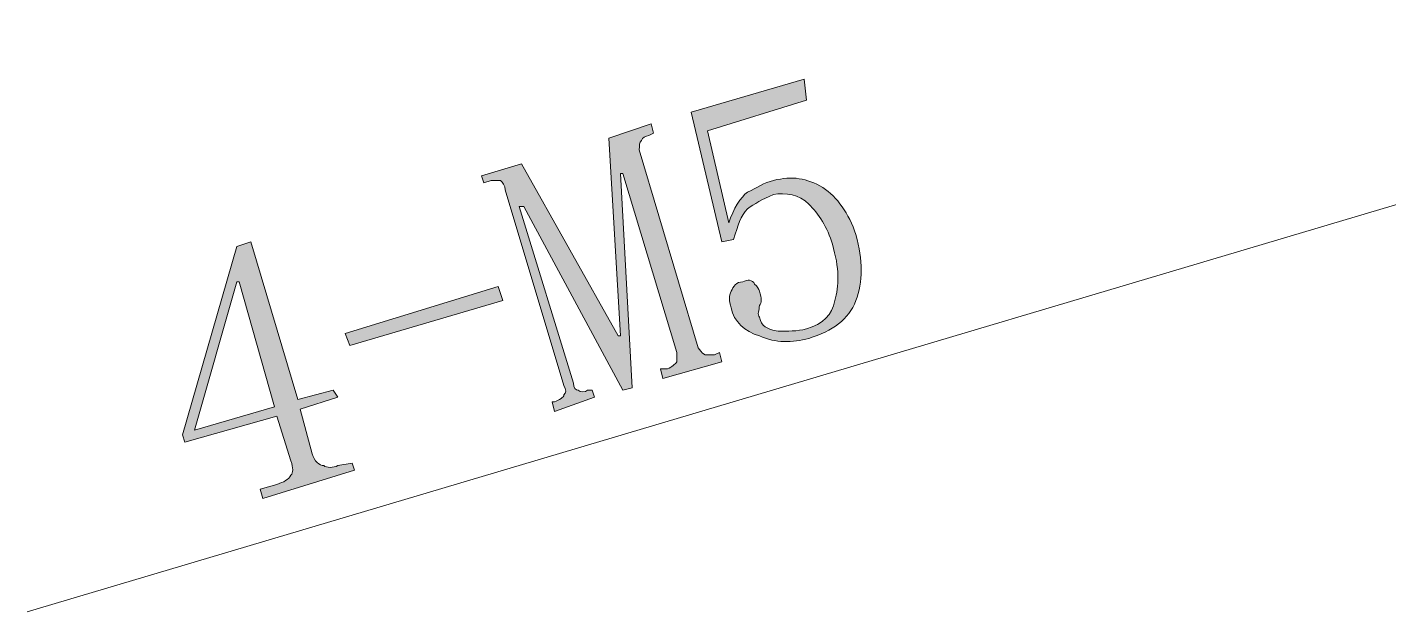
# Model space of a CAD drawing. Header units: millimetres. Extents: x 0 to 297, y 0 to 210.
# Drawn here: x 189.65 to 201.89, y 119.36 to 124.61 of the extents above; entities that cross this region are included whole.
import ezdxf

# ---------------------------------------------------------------- set-up
doc = ezdxf.new("R2010")
doc.units = ezdxf.units.MM

msp = doc.modelspace()

# ---------------------------------------------------------------- hatches: boundary and pattern name
h = msp.add_hatch(color=7)
edge = h.paths.add_edge_path(flags=0)
edge.add_spline(control_points=[(192.21129, 120.780015), (192.232386, 120.716515), (192.27479, 120.674111), (192.317088, 120.674111), (192.33829, 120.653015), (192.40179, 120.653015), (192.444088, 120.674111), (192.444088, 120.674111), (192.571088, 120.695313), (192.571088, 120.695313), (192.571088, 120.695313), (192.59229, 120.631813), (192.59229, 120.631813), (192.59229, 120.631813), (191.76679, 120.377813), (191.76679, 120.377813), (191.76679, 120.377813), (191.745588, 120.462515), (191.745588, 120.462515), (191.745588, 120.462515), (191.89379, 120.504813), (191.89379, 120.504813), (191.95729, 120.526015), (191.999588, 120.547111), (192.02079, 120.589515), (192.041886, 120.610611), (192.041886, 120.653015), (192.02079, 120.716515), (192.02079, 120.716515), (191.89379, 121.118611), (191.89379, 121.118611), (191.89379, 121.118611), (191.06829, 120.885813), (191.06829, 120.885813), (191.06829, 120.885813), (191.047088, 120.949313), (191.047088, 120.949313), (191.047088, 120.949313), (191.533886, 122.642611), (191.533886, 122.642611), (191.533886, 122.642611), (191.660886, 122.685015), (191.660886, 122.685015), (191.660886, 122.685015), (192.08429, 121.266813), (192.08429, 121.266813), (192.08429, 121.266813), (192.40179, 121.351515), (192.40179, 121.351515), (192.40179, 121.351515), (192.444088, 121.288015), (192.444088, 121.288015), (192.444088, 121.288015), (192.105386, 121.182111), (192.105386, 121.182111), (192.105386, 121.182111), (192.21129, 120.780015), (192.21129, 120.780015)], knot_values=[0, 0, 0, 0, 1, 1, 1, 2, 2, 2, 3, 3, 3, 4, 4, 4, 5, 5, 5, 6, 6, 6, 7, 7, 7, 8, 8, 8, 9, 9, 9, 10, 10, 10, 11, 11, 11, 12, 12, 12, 13, 13, 13, 14, 14, 14, 15, 15, 15, 16, 16, 16, 17, 17, 17, 18, 18, 18, 19, 19, 19, 19], degree=3, periodic=1)
edge = h.paths.add_edge_path(flags=0)
edge.add_spline(control_points=[(191.533886, 122.325111), (191.533886, 122.325111), (191.152886, 120.991611), (191.152886, 120.991611), (191.152886, 120.991611), (191.872588, 121.203313), (191.872588, 121.203313), (191.872588, 121.203313), (191.555088, 122.325111), (191.555088, 122.325111), (191.555088, 122.325111), (191.533886, 122.325111), (191.533886, 122.325111)], knot_values=[0, 0, 0, 0, 1, 1, 1, 2, 2, 2, 3, 3, 3, 4, 4, 4, 4], degree=3, periodic=1)
edge = h.paths.add_edge_path(flags=0)
edge.add_spline(control_points=[(192.549886, 121.753611), (192.549886, 121.753611), (192.507588, 121.859515), (192.507588, 121.859515), (192.507588, 121.859515), (193.883386, 122.282813), (193.883386, 122.282813), (193.883386, 122.282813), (193.92579, 122.155813), (193.92579, 122.155813), (193.92579, 122.155813), (192.549886, 121.753611), (192.549886, 121.753611)], knot_values=[0, 0, 0, 0, 1, 1, 1, 2, 2, 2, 3, 3, 3, 4, 4, 4, 4], degree=3, periodic=1)
edge = h.paths.add_edge_path(flags=0)
edge.add_spline(control_points=[(195.682588, 121.732515), (195.70379, 121.711313), (195.70379, 121.690111), (195.746088, 121.669015), (195.76729, 121.669015), (195.788386, 121.669015), (195.83079, 121.669015), (195.83079, 121.669015), (195.873088, 121.690111), (195.873088, 121.690111), (195.873088, 121.690111), (195.89429, 121.605515), (195.89429, 121.605515), (195.89429, 121.605515), (195.365088, 121.457313), (195.365088, 121.457313), (195.365088, 121.457313), (195.343886, 121.542015), (195.343886, 121.542015), (195.343886, 121.542015), (195.407386, 121.542015), (195.407386, 121.542015), (195.44979, 121.563111), (195.470886, 121.584313), (195.492088, 121.605515), (195.492088, 121.626611), (195.492088, 121.647813), (195.492088, 121.690111), (195.492088, 121.690111), (195.00529, 123.298813), (195.00529, 123.298813), (195.00529, 123.298813), (194.984088, 123.298813), (194.984088, 123.298813), (194.984088, 123.298813), (195.089886, 121.372611), (195.089886, 121.372611), (195.089886, 121.372611), (195.00529, 121.351515), (195.00529, 121.351515), (195.00529, 121.351515), (194.11629, 123.002515), (194.11629, 123.002515), (194.11629, 123.002515), (194.073886, 123.002515), (194.073886, 123.002515), (194.073886, 123.002515), (194.56079, 121.415015), (194.56079, 121.415015), (194.56079, 121.372611), (194.581886, 121.351515), (194.603088, 121.351515), (194.62429, 121.330313), (194.666588, 121.330313), (194.68779, 121.351515), (194.68779, 121.351515), (194.730088, 121.351515), (194.730088, 121.351515), (194.730088, 121.351515), (194.75129, 121.288015), (194.75129, 121.288015), (194.75129, 121.288015), (194.391386, 121.161015), (194.391386, 121.161015), (194.391386, 121.161015), (194.37029, 121.245611), (194.37029, 121.245611), (194.37029, 121.245611), (194.391386, 121.245611), (194.391386, 121.245611), (194.43379, 121.266813), (194.476088, 121.288015), (194.476088, 121.309111), (194.49729, 121.330313), (194.49729, 121.351515), (194.476088, 121.393813), (194.476088, 121.393813), (193.946886, 123.150611), (193.946886, 123.150611), (193.946886, 123.193015), (193.92579, 123.214111), (193.904588, 123.235313), (193.883386, 123.235313), (193.86229, 123.235313), (193.819886, 123.235313), (193.819886, 123.235313), (193.756386, 123.214111), (193.756386, 123.214111), (193.756386, 123.214111), (193.73529, 123.277611), (193.73529, 123.277611), (193.73529, 123.277611), (194.095088, 123.383515), (194.095088, 123.383515), (194.095088, 123.383515), (194.962886, 121.838313), (194.962886, 121.838313), (194.962886, 121.838313), (194.984088, 121.838313), (194.984088, 121.838313), (194.984088, 121.838313), (194.87829, 123.616313), (194.87829, 123.616313), (194.87829, 123.616313), (195.25929, 123.743313), (195.25929, 123.743313), (195.25929, 123.743313), (195.280386, 123.658611), (195.280386, 123.658611), (195.280386, 123.658611), (195.238088, 123.637515), (195.238088, 123.637515), (195.216886, 123.637515), (195.174588, 123.616313), (195.174588, 123.595111), (195.153386, 123.574015), (195.153386, 123.552813), (195.153386, 123.510515), (195.153386, 123.510515), (195.682588, 121.732515), (195.682588, 121.732515)], knot_values=[0, 0, 0, 0, 1, 1, 1, 2, 2, 2, 3, 3, 3, 4, 4, 4, 5, 5, 5, 6, 6, 6, 7, 7, 7, 8, 8, 8, 9, 9, 9, 10, 10, 10, 11, 11, 11, 12, 12, 12, 13, 13, 13, 14, 14, 14, 15, 15, 15, 16, 16, 16, 17, 17, 17, 18, 18, 18, 19, 19, 19, 20, 20, 20, 21, 21, 21, 22, 22, 22, 23, 23, 23, 24, 24, 24, 25, 25, 25, 26, 26, 26, 27, 27, 27, 28, 28, 28, 29, 29, 29, 30, 30, 30, 31, 31, 31, 32, 32, 32, 33, 33, 33, 34, 34, 34, 35, 35, 35, 36, 36, 36, 37, 37, 37, 38, 38, 38, 39, 39, 39, 40, 40, 40, 40], degree=3, periodic=1)
edge = h.paths.add_edge_path(flags=0)
edge.add_spline(control_points=[(196.359886, 123.235313), (196.52929, 123.277611), (196.65629, 123.256515), (196.804386, 123.171813), (196.931386, 123.087111), (197.03729, 122.939015), (197.10079, 122.748515), (197.16429, 122.515611), (197.16429, 122.325111), (197.10079, 122.155813), (197.03729, 121.986515), (196.889088, 121.880611), (196.677386, 121.817111), (196.52929, 121.774813), (196.381088, 121.774813), (196.232886, 121.838313), (196.105886, 121.880611), (196.000088, 121.965313), (195.978886, 122.092313), (195.95779, 122.155813), (195.95779, 122.198111), (195.978886, 122.240515), (196.000088, 122.282813), (196.02129, 122.325111), (196.08479, 122.325111), (196.127088, 122.346313), (196.169386, 122.346313), (196.190588, 122.304015), (196.21179, 122.282813), (196.232886, 122.261611), (196.232886, 122.240515), (196.254088, 122.177015), (196.254088, 122.134611), (196.232886, 122.113515), (196.232886, 122.071111), (196.21179, 122.028813), (196.232886, 122.007611), (196.254088, 121.923015), (196.296386, 121.901813), (196.40229, 121.880611), (196.486886, 121.880611), (196.571588, 121.880611), (196.65629, 121.901813), (196.804386, 121.944111), (196.889088, 122.028813), (196.91029, 122.155813), (196.952588, 122.282813), (196.952588, 122.452111), (196.889088, 122.663813), (196.84679, 122.812015), (196.762088, 122.939015), (196.677386, 123.023611), (196.59279, 123.108313), (196.46579, 123.129515), (196.359886, 123.108313), (196.254088, 123.066015), (196.190588, 123.023611), (196.127088, 122.981313), (196.063588, 122.917813), (196.042386, 122.833111), (196.000088, 122.706111), (196.000088, 122.706111), (195.89429, 122.685015), (195.89429, 122.685015), (195.89429, 122.685015), (195.619088, 123.849111), (195.619088, 123.849111), (195.619088, 123.849111), (196.635088, 124.145515), (196.635088, 124.145515), (196.635088, 124.145515), (196.65629, 123.955015), (196.65629, 123.955015), (196.65629, 123.955015), (195.76729, 123.679813), (195.76729, 123.679813), (195.76729, 123.679813), (195.95779, 122.854313), (195.95779, 122.854313), (196.000088, 122.981313), (196.063588, 123.087111), (196.127088, 123.129515), (196.21179, 123.171813), (196.27529, 123.214111), (196.359886, 123.235313)], knot_values=[0, 0, 0, 0, 1, 1, 1, 2, 2, 2, 3, 3, 3, 4, 4, 4, 5, 5, 5, 6, 6, 6, 7, 7, 7, 8, 8, 8, 9, 9, 9, 10, 10, 10, 11, 11, 11, 12, 12, 12, 13, 13, 13, 14, 14, 14, 15, 15, 15, 16, 16, 16, 17, 17, 17, 18, 18, 18, 19, 19, 19, 20, 20, 20, 21, 21, 21, 22, 22, 22, 23, 23, 23, 24, 24, 24, 25, 25, 25, 26, 26, 26, 27, 27, 27, 28, 28, 28, 28], degree=3, periodic=1)

# ---------------------------------------------------------------- linework, layer by layer
at = {"color": 7, "lineweight": 15}
msp.add_lwpolyline([(207.323902, 124.611111), (189.649806, 119.361813)], dxfattribs=at)
at = {"color": 7, "lineweight": 5}
for points in [[(191.533886, 122.325111), (191.152886, 120.991611), (191.872588, 121.203313), (191.555088, 122.325111)], [(192.549886, 121.753611), (192.507588, 121.859515), (193.883386, 122.282813), (193.92579, 122.155813)]]:
    msp.add_lwpolyline(points, close=True, dxfattribs=at)
for points, knots in [([(196.359886, 123.235313), (196.52929, 123.277611), (196.65629, 123.256515), (196.804386, 123.171813), (196.931386, 123.087111), (197.03729, 122.939015), (197.10079, 122.748515), (197.16429, 122.515611), (197.16429, 122.325111), (197.10079, 122.155813), (197.03729, 121.986515), (196.889088, 121.880611), (196.677386, 121.817111), (196.52929, 121.774813), (196.381088, 121.774813), (196.232886, 121.838313), (196.105886, 121.880611), (196.000088, 121.965313), (195.978886, 122.092313), (195.95779, 122.155813), (195.95779, 122.198111), (195.978886, 122.240515), (196.000088, 122.282813), (196.02129, 122.325111), (196.08479, 122.325111), (196.127088, 122.346313), (196.169386, 122.346313), (196.190588, 122.304015), (196.21179, 122.282813), (196.232886, 122.261611), (196.232886, 122.240515), (196.254088, 122.177015), (196.254088, 122.134611), (196.232886, 122.113515), (196.232886, 122.071111), (196.21179, 122.028813), (196.232886, 122.007611), (196.254088, 121.923015), (196.296386, 121.901813), (196.40229, 121.880611), (196.486886, 121.880611), (196.571588, 121.880611), (196.65629, 121.901813), (196.804386, 121.944111), (196.889088, 122.028813), (196.91029, 122.155813), (196.952588, 122.282813), (196.952588, 122.452111), (196.889088, 122.663813), (196.84679, 122.812015), (196.762088, 122.939015), (196.677386, 123.023611), (196.59279, 123.108313), (196.46579, 123.129515), (196.359886, 123.108313), (196.254088, 123.066015), (196.190588, 123.023611), (196.127088, 122.981313), (196.063588, 122.917813), (196.042386, 122.833111), (196.000088, 122.706111), (196.000088, 122.706111), (195.89429, 122.685015), (195.89429, 122.685015), (195.89429, 122.685015), (195.619088, 123.849111), (195.619088, 123.849111), (195.619088, 123.849111), (196.635088, 124.145515), (196.635088, 124.145515), (196.635088, 124.145515), (196.65629, 123.955015), (196.65629, 123.955015), (196.65629, 123.955015), (195.76729, 123.679813), (195.76729, 123.679813), (195.76729, 123.679813), (195.95779, 122.854313), (195.95779, 122.854313), (196.000088, 122.981313), (196.063588, 123.087111), (196.127088, 123.129515), (196.21179, 123.171813), (196.27529, 123.214111), (196.359886, 123.235313), (196.359886, 123.235313), (196.359886, 123.235313), (196.359886, 123.235313)], [0, 0, 0, 0, 1, 1, 1, 2, 2, 2, 3, 3, 3, 4, 4, 4, 5, 5, 5, 6, 6, 6, 7, 7, 7, 8, 8, 8, 9, 9, 9, 10, 10, 10, 11, 11, 11, 12, 12, 12, 13, 13, 13, 14, 14, 14, 15, 15, 15, 16, 16, 16, 17, 17, 17, 18, 18, 18, 19, 19, 19, 20, 20, 20, 21, 21, 21, 22, 22, 22, 23, 23, 23, 24, 24, 24, 25, 25, 25, 26, 26, 26, 27, 27, 27, 28, 28, 28, 29, 29, 29, 29]), ([(195.682588, 121.732515), (195.70379, 121.711313), (195.70379, 121.690111), (195.746088, 121.669015), (195.76729, 121.669015), (195.788386, 121.669015), (195.83079, 121.669015), (195.83079, 121.669015), (195.873088, 121.690111), (195.873088, 121.690111), (195.873088, 121.690111), (195.89429, 121.605515), (195.89429, 121.605515), (195.89429, 121.605515), (195.365088, 121.457313), (195.365088, 121.457313), (195.365088, 121.457313), (195.343886, 121.542015), (195.343886, 121.542015), (195.343886, 121.542015), (195.407386, 121.542015), (195.407386, 121.542015), (195.44979, 121.563111), (195.470886, 121.584313), (195.492088, 121.605515), (195.492088, 121.626611), (195.492088, 121.647813), (195.492088, 121.690111), (195.492088, 121.690111), (195.00529, 123.298813), (195.00529, 123.298813), (195.00529, 123.298813), (194.984088, 123.298813), (194.984088, 123.298813), (194.984088, 123.298813), (195.089886, 121.372611), (195.089886, 121.372611), (195.089886, 121.372611), (195.00529, 121.351515), (195.00529, 121.351515), (195.00529, 121.351515), (194.11629, 123.002515), (194.11629, 123.002515), (194.11629, 123.002515), (194.073886, 123.002515), (194.073886, 123.002515), (194.073886, 123.002515), (194.56079, 121.415015), (194.56079, 121.415015), (194.56079, 121.372611), (194.581886, 121.351515), (194.603088, 121.351515), (194.62429, 121.330313), (194.666588, 121.330313), (194.68779, 121.351515), (194.68779, 121.351515), (194.730088, 121.351515), (194.730088, 121.351515), (194.730088, 121.351515), (194.75129, 121.288015), (194.75129, 121.288015), (194.75129, 121.288015), (194.391386, 121.161015), (194.391386, 121.161015), (194.391386, 121.161015), (194.37029, 121.245611), (194.37029, 121.245611), (194.37029, 121.245611), (194.391386, 121.245611), (194.391386, 121.245611), (194.43379, 121.266813), (194.476088, 121.288015), (194.476088, 121.309111), (194.49729, 121.330313), (194.49729, 121.351515), (194.476088, 121.393813), (194.476088, 121.393813), (193.946886, 123.150611), (193.946886, 123.150611), (193.946886, 123.193015), (193.92579, 123.214111), (193.904588, 123.235313), (193.883386, 123.235313), (193.86229, 123.235313), (193.819886, 123.235313), (193.819886, 123.235313), (193.756386, 123.214111), (193.756386, 123.214111), (193.756386, 123.214111), (193.73529, 123.277611), (193.73529, 123.277611), (193.73529, 123.277611), (194.095088, 123.383515), (194.095088, 123.383515), (194.095088, 123.383515), (194.962886, 121.838313), (194.962886, 121.838313), (194.962886, 121.838313), (194.984088, 121.838313), (194.984088, 121.838313), (194.984088, 121.838313), (194.87829, 123.616313), (194.87829, 123.616313), (194.87829, 123.616313), (195.25929, 123.743313), (195.25929, 123.743313), (195.25929, 123.743313), (195.280386, 123.658611), (195.280386, 123.658611), (195.280386, 123.658611), (195.238088, 123.637515), (195.238088, 123.637515), (195.216886, 123.637515), (195.174588, 123.616313), (195.174588, 123.595111), (195.153386, 123.574015), (195.153386, 123.552813), (195.153386, 123.510515), (195.153386, 123.510515), (195.682588, 121.732515), (195.682588, 121.732515)], [0, 0, 0, 0, 1, 1, 1, 2, 2, 2, 3, 3, 3, 4, 4, 4, 5, 5, 5, 6, 6, 6, 7, 7, 7, 8, 8, 8, 9, 9, 9, 10, 10, 10, 11, 11, 11, 12, 12, 12, 13, 13, 13, 14, 14, 14, 15, 15, 15, 16, 16, 16, 17, 17, 17, 18, 18, 18, 19, 19, 19, 20, 20, 20, 21, 21, 21, 22, 22, 22, 23, 23, 23, 24, 24, 24, 25, 25, 25, 26, 26, 26, 27, 27, 27, 28, 28, 28, 29, 29, 29, 30, 30, 30, 31, 31, 31, 32, 32, 32, 33, 33, 33, 34, 34, 34, 35, 35, 35, 36, 36, 36, 37, 37, 37, 38, 38, 38, 39, 39, 39, 40, 40, 40, 40]), ([(192.21129, 120.780015), (192.232386, 120.716515), (192.27479, 120.674111), (192.317088, 120.674111), (192.33829, 120.653015), (192.40179, 120.653015), (192.444088, 120.674111), (192.444088, 120.674111), (192.571088, 120.695313), (192.571088, 120.695313), (192.571088, 120.695313), (192.59229, 120.631813), (192.59229, 120.631813), (192.59229, 120.631813), (191.76679, 120.377813), (191.76679, 120.377813), (191.76679, 120.377813), (191.745588, 120.462515), (191.745588, 120.462515), (191.745588, 120.462515), (191.89379, 120.504813), (191.89379, 120.504813), (191.95729, 120.526015), (191.999588, 120.547111), (192.02079, 120.589515), (192.041886, 120.610611), (192.041886, 120.653015), (192.02079, 120.716515), (192.02079, 120.716515), (191.89379, 121.118611), (191.89379, 121.118611), (191.89379, 121.118611), (191.06829, 120.885813), (191.06829, 120.885813), (191.06829, 120.885813), (191.047088, 120.949313), (191.047088, 120.949313), (191.047088, 120.949313), (191.533886, 122.642611), (191.533886, 122.642611), (191.533886, 122.642611), (191.660886, 122.685015), (191.660886, 122.685015), (191.660886, 122.685015), (192.08429, 121.266813), (192.08429, 121.266813), (192.08429, 121.266813), (192.40179, 121.351515), (192.40179, 121.351515), (192.40179, 121.351515), (192.444088, 121.288015), (192.444088, 121.288015), (192.444088, 121.288015), (192.105386, 121.182111), (192.105386, 121.182111), (192.105386, 121.182111), (192.21129, 120.780015), (192.21129, 120.780015)], [0, 0, 0, 0, 1, 1, 1, 2, 2, 2, 3, 3, 3, 4, 4, 4, 5, 5, 5, 6, 6, 6, 7, 7, 7, 8, 8, 8, 9, 9, 9, 10, 10, 10, 11, 11, 11, 12, 12, 12, 13, 13, 13, 14, 14, 14, 15, 15, 15, 16, 16, 16, 17, 17, 17, 18, 18, 18, 19, 19, 19, 19])]:
    msp.add_open_spline(points, degree=3, knots=knots, dxfattribs=at)

doc.saveas('drawing.dxf')
